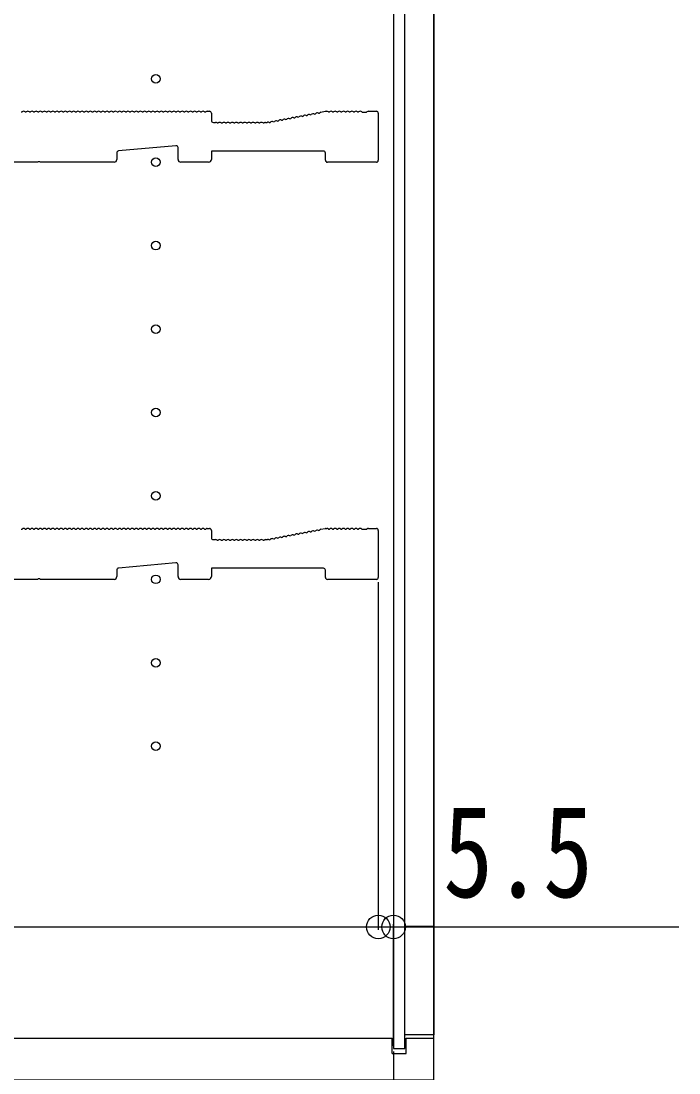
# Model space of a CAD drawing. Units: millimetres, scale not verified. Extents: x -4205 to 4205, y -2970 to 2970.
# Drawn here: x -1638.4 to -1401.9, y -1972.5 to -1594.2 of the extents above; entities that cross this region are included whole.
import ezdxf
from ezdxf.enums import TextEntityAlignment as Align

# ---------------------------------------------------------------- set-up
doc = ezdxf.new("R2010")
doc.units = ezdxf.units.MM
doc.header["$LTSCALE"] = 20
for name, color, linetype in [('0-2_YKK_11', 7, 'Continuous'), ('0-3_YKK_12', 2, 'Continuous'), ('0-5_YKK_D', 6, 'Continuous')]:
    doc.layers.add(name, color=color, linetype=linetype)
doc.styles.add('ＭＳ ゴシック', font='')
doc.styles.get('ＭＳ ゴシック').set_extended_font_data('MS Gothic')

msp = doc.modelspace()

# ---------------------------------------------------------------- linework, layer by layer
at = {"layer": '0-2_YKK_11'}
for p, q in [((-1638.42, -1626.9), (-1638.04, -1626.9)), ((-1636.92, -1626.9), (-1636.54, -1626.9)), ((-1635.42, -1626.9), (-1635.04, -1626.9)), ((-1633.92, -1626.9), (-1633.54, -1626.9)), ((-1632.42, -1626.9), (-1632.04, -1626.9)), ((-1630.92, -1626.9), (-1630.54, -1626.9)), ((-1629.42, -1626.9), (-1629.04, -1626.9)), ((-1627.92, -1626.9), (-1627.54, -1626.9)), ((-1626.42, -1626.9), (-1626.04, -1626.9)), ((-1624.92, -1626.9), (-1624.54, -1626.9)), ((-1623.42, -1626.9), (-1623.04, -1626.9)), ((-1621.92, -1626.9), (-1621.54, -1626.9)), ((-1620.42, -1626.9), (-1620.04, -1626.9)), ((-1618.92, -1626.9), (-1618.54, -1626.9)), ((-1617.42, -1626.9), (-1617.04, -1626.9)), ((-1615.92, -1626.9), (-1615.54, -1626.9)), ((-1614.42, -1626.9), (-1614.04, -1626.9)), ((-1612.92, -1626.9), (-1612.54, -1626.9)), ((-1611.42, -1626.9), (-1611.04, -1626.9)), ((-1609.92, -1626.9), (-1609.54, -1626.9)), ((-1608.42, -1626.9), (-1608.04, -1626.9)), ((-1606.92, -1626.9), (-1606.54, -1626.9)), ((-1605.42, -1626.9), (-1605.04, -1626.9)), ((-1603.92, -1626.9), (-1603.54, -1626.9)), ((-1602.42, -1626.9), (-1602.04, -1626.9)), ((-1600.92, -1626.9), (-1600.54, -1626.9)), ((-1599.42, -1626.9), (-1599.04, -1626.9)), ((-1597.92, -1626.9), (-1597.54, -1626.9)), ((-1596.42, -1626.9), (-1596.04, -1626.9)), ((-1594.92, -1626.9), (-1594.54, -1626.9)), ((-1593.42, -1626.9), (-1593.04, -1626.9)), ((-1591.92, -1626.9), (-1591.54, -1626.9)), ((-1590.42, -1626.9), (-1590.04, -1626.9)), ((-1588.92, -1626.9), (-1588.54, -1626.9)), ((-1587.42, -1626.9), (-1587.04, -1626.9)), ((-1585.92, -1626.9), (-1585.54, -1626.9)), ((-1584.42, -1626.9), (-1584.04, -1626.9)), ((-1582.92, -1626.9), (-1582.54, -1626.9)), ((-1581.42, -1626.9), (-1581.04, -1626.9)), ((-1579.92, -1626.9), (-1579.54, -1626.9)), ((-1578.42, -1626.9), (-1578.04, -1626.9)), ((-1576.92, -1626.9), (-1576.54, -1626.9)), ((-1575.42, -1626.9), (-1575.04, -1626.9)), ((-1573.92, -1626.9), (-1573.54, -1626.9)), ((-1572.42, -1626.9), (-1572.04, -1626.9)), ((-1571.48, -1626.7), (-1570.68, -1626.7)), ((-1569.98, -1627.4), (-1569.98, -1630)), ((-1546.24, -1630.19), (-1545.87, -1630.12)), ((-1544.77, -1629.91), (-1544.39, -1629.84)), ((-1543.29, -1629.63), (-1542.92, -1629.56)), ((-1541.82, -1629.35), (-1541.44, -1629.28)), ((-1540.35, -1629.07), (-1539.97, -1629)), ((-1538.87, -1628.79), (-1538.5, -1628.72)), ((-1537.4, -1628.51), (-1537.02, -1628.44)), ((-1535.93, -1628.23), (-1535.55, -1628.16)), ((-1534.45, -1627.95), (-1534.08, -1627.88)), ((-1532.98, -1627.67), (-1532.6, -1627.59)), ((-1531.5, -1627.39), (-1531.13, -1627.31)), ((-1530.62, -1627.01), (-1529.05, -1626.71)), ((-1528.91, -1626.7), (-1528.48, -1626.7)), ((-1527.92, -1626.9), (-1527.54, -1626.9)), ((-1526.42, -1626.9), (-1526.04, -1626.9)), ((-1524.92, -1626.9), (-1524.54, -1626.9)), ((-1523.42, -1626.9), (-1523.04, -1626.9)), ((-1521.92, -1626.9), (-1521.54, -1626.9)), ((-1520.42, -1626.9), (-1520.04, -1626.9)), ((-1518.92, -1626.9), (-1518.54, -1626.9)), ((-1517.42, -1626.9), (-1517.04, -1626.9)), ((-1513.48, -1626.7), (-1510.68, -1626.7)), ((-1509.98, -1627.4), (-1509.98, -1644.3)), ((-1569.28, -1630.7), (-1568.48, -1630.7)), ((-1567.92, -1630.9), (-1567.54, -1630.9)), ((-1566.42, -1630.9), (-1566.04, -1630.9)), ((-1564.92, -1630.9), (-1564.54, -1630.9)), ((-1563.42, -1630.9), (-1563.04, -1630.9)), ((-1561.92, -1630.9), (-1561.54, -1630.9)), ((-1560.42, -1630.9), (-1560.04, -1630.9)), ((-1558.92, -1630.9), (-1558.54, -1630.9)), ((-1557.42, -1630.9), (-1557.04, -1630.9)), ((-1555.92, -1630.9), (-1555.54, -1630.9)), ((-1554.42, -1630.9), (-1554.04, -1630.9)), ((-1552.92, -1630.9), (-1552.54, -1630.9)), ((-1551.42, -1630.9), (-1551.04, -1630.9)), ((-1550.48, -1630.7), (-1550.05, -1630.7)), ((-1549.92, -1630.69), (-1549.77, -1630.66)), ((-1549.19, -1630.75), (-1548.81, -1630.68)), ((-1547.71, -1630.47), (-1547.34, -1630.4)), ((-1603.98, -1641.64), (-1603.98, -1644)), ((-1582.74, -1639.07), (-1603.34, -1640.94)), ((-1581.98, -1644), (-1581.98, -1639.77)), ((-1570.98, -1645), (-1580.98, -1645)), ((-1528.98, -1644.3), (-1528.98, -1641.7)), ((-1510.68, -1645), (-1528.28, -1645)), ((-1638.42, -1776.9), (-1638.04, -1776.9)), ((-1636.92, -1776.9), (-1636.54, -1776.9)), ((-1635.42, -1776.9), (-1635.04, -1776.9)), ((-1633.92, -1776.9), (-1633.54, -1776.9)), ((-1632.42, -1776.9), (-1632.04, -1776.9)), ((-1630.92, -1776.9), (-1630.54, -1776.9)), ((-1629.42, -1776.9), (-1629.04, -1776.9)), ((-1627.92, -1776.9), (-1627.54, -1776.9)), ((-1626.42, -1776.9), (-1626.04, -1776.9)), ((-1624.92, -1776.9), (-1624.54, -1776.9)), ((-1623.42, -1776.9), (-1623.04, -1776.9)), ((-1621.92, -1776.9), (-1621.54, -1776.9)), ((-1620.42, -1776.9), (-1620.04, -1776.9)), ((-1618.92, -1776.9), (-1618.54, -1776.9)), ((-1617.42, -1776.9), (-1617.04, -1776.9)), ((-1615.92, -1776.9), (-1615.54, -1776.9)), ((-1614.42, -1776.9), (-1614.04, -1776.9)), ((-1612.92, -1776.9), (-1612.54, -1776.9)), ((-1611.42, -1776.9), (-1611.04, -1776.9)), ((-1609.92, -1776.9), (-1609.54, -1776.9)), ((-1608.42, -1776.9), (-1608.04, -1776.9)), ((-1606.92, -1776.9), (-1606.54, -1776.9)), ((-1605.42, -1776.9), (-1605.04, -1776.9)), ((-1603.92, -1776.9), (-1603.54, -1776.9)), ((-1602.42, -1776.9), (-1602.04, -1776.9)), ((-1600.92, -1776.9), (-1600.54, -1776.9)), ((-1599.42, -1776.9), (-1599.04, -1776.9)), ((-1597.92, -1776.9), (-1597.54, -1776.9)), ((-1596.42, -1776.9), (-1596.04, -1776.9)), ((-1594.92, -1776.9), (-1594.54, -1776.9)), ((-1593.42, -1776.9), (-1593.04, -1776.9)), ((-1591.92, -1776.9), (-1591.54, -1776.9)), ((-1590.42, -1776.9), (-1590.04, -1776.9)), ((-1588.92, -1776.9), (-1588.54, -1776.9)), ((-1587.42, -1776.9), (-1587.04, -1776.9)), ((-1585.92, -1776.9), (-1585.54, -1776.9)), ((-1584.42, -1776.9), (-1584.04, -1776.9)), ((-1582.92, -1776.9), (-1582.54, -1776.9)), ((-1581.42, -1776.9), (-1581.04, -1776.9)), ((-1579.92, -1776.9), (-1579.54, -1776.9)), ((-1578.42, -1776.9), (-1578.04, -1776.9)), ((-1576.92, -1776.9), (-1576.54, -1776.9)), ((-1575.42, -1776.9), (-1575.04, -1776.9)), ((-1573.92, -1776.9), (-1573.54, -1776.9)), ((-1572.42, -1776.9), (-1572.04, -1776.9)), ((-1571.48, -1776.7), (-1570.68, -1776.7)), ((-1569.98, -1777.4), (-1569.98, -1780)), ((-1532.98, -1777.67), (-1532.6, -1777.59)), ((-1531.5, -1777.39), (-1531.13, -1777.31)), ((-1530.62, -1777.01), (-1529.05, -1776.71)), ((-1528.91, -1776.7), (-1528.48, -1776.7)), ((-1527.92, -1776.9), (-1527.54, -1776.9)), ((-1526.42, -1776.9), (-1526.04, -1776.9)), ((-1524.92, -1776.9), (-1524.54, -1776.9)), ((-1523.42, -1776.9), (-1523.04, -1776.9)), ((-1521.92, -1776.9), (-1521.54, -1776.9)), ((-1520.42, -1776.9), (-1520.04, -1776.9)), ((-1518.92, -1776.9), (-1518.54, -1776.9)), ((-1517.42, -1776.9), (-1517.04, -1776.9)), ((-1513.48, -1776.7), (-1510.68, -1776.7)), ((-1509.98, -1777.4), (-1509.98, -1794.3)), ((-1569.28, -1780.7), (-1568.48, -1780.7)), ((-1567.92, -1780.9), (-1567.54, -1780.9)), ((-1566.42, -1780.9), (-1566.04, -1780.9)), ((-1564.92, -1780.9), (-1564.54, -1780.9)), ((-1563.42, -1780.9), (-1563.04, -1780.9)), ((-1561.92, -1780.9), (-1561.54, -1780.9)), ((-1560.42, -1780.9), (-1560.04, -1780.9)), ((-1558.92, -1780.9), (-1558.54, -1780.9)), ((-1557.42, -1780.9), (-1557.04, -1780.9)), ((-1555.92, -1780.9), (-1555.54, -1780.9)), ((-1554.42, -1780.9), (-1554.04, -1780.9)), ((-1552.92, -1780.9), (-1552.54, -1780.9)), ((-1551.42, -1780.9), (-1551.04, -1780.9)), ((-1550.48, -1780.7), (-1550.05, -1780.7)), ((-1549.92, -1780.69), (-1549.77, -1780.66)), ((-1549.19, -1780.75), (-1548.81, -1780.68)), ((-1547.71, -1780.47), (-1547.34, -1780.4)), ((-1546.24, -1780.19), (-1545.87, -1780.12)), ((-1544.77, -1779.91), (-1544.39, -1779.84)), ((-1543.29, -1779.63), (-1542.92, -1779.56)), ((-1541.82, -1779.35), (-1541.44, -1779.28)), ((-1540.35, -1779.07), (-1539.97, -1779)), ((-1538.87, -1778.79), (-1538.5, -1778.72)), ((-1537.4, -1778.51), (-1537.02, -1778.44)), ((-1535.93, -1778.23), (-1535.55, -1778.16)), ((-1534.45, -1777.95), (-1534.08, -1777.88)), ((-1582.74, -1789.07), (-1603.34, -1790.94)), ((-1603.98, -1791.64), (-1603.98, -1794)), ((-1581.98, -1794), (-1581.98, -1789.77)), ((-1528.98, -1794.3), (-1528.98, -1791.7)), ((-1570.98, -1795), (-1580.98, -1795)), ((-1510.68, -1795), (-1528.28, -1795))]:
    msp.add_line(p, q, dxfattribs=at)
for points in [[(-1515.92, -1626.9), (-1515.73, -1626.97), (-1514.23, -1626.97), (-1514.04, -1626.9)], [(-1529.68, -1641), (-1569.98, -1641), (-1569.98, -1644)], [(-1604.98, -1645), (-1631.41, -1645), (-1631.65, -1644.87), (-1632.31, -1644.87), (-1632.55, -1645), (-1659.41, -1645), (-1659.65, -1644.87), (-1660.31, -1644.87), (-1660.55, -1645), (-1687.41, -1645), (-1687.65, -1644.87), (-1688.31, -1644.87), (-1688.55, -1645), (-1728.78, -1645)], [(-1515.92, -1776.9), (-1515.73, -1776.97), (-1514.23, -1776.97), (-1514.04, -1776.9)], [(-1529.68, -1791), (-1569.98, -1791), (-1569.98, -1794)], [(-1604.98, -1795), (-1631.41, -1795), (-1631.65, -1794.87), (-1632.31, -1794.87), (-1632.55, -1795), (-1659.41, -1795), (-1659.65, -1794.87), (-1660.31, -1794.87), (-1660.55, -1795), (-1687.41, -1795), (-1687.65, -1794.87), (-1688.31, -1794.87), (-1688.55, -1795), (-1728.78, -1795)]]:
    msp.add_lwpolyline(points, dxfattribs=at)
for centre, radius, start, end in [((-1637.48, -1627.58), 0.88, 50.536, 129.464), ((-1635.98, -1627.58), 0.88, 50.536, 129.464), ((-1634.48, -1627.58), 0.88, 50.536, 129.464), ((-1632.98, -1627.58), 0.88, 50.536, 129.464), ((-1631.48, -1627.58), 0.88, 50.536, 129.464), ((-1629.98, -1627.58), 0.88, 50.536, 129.464), ((-1628.48, -1627.58), 0.88, 50.536, 129.464), ((-1626.98, -1627.58), 0.88, 50.536, 129.464), ((-1625.48, -1627.58), 0.88, 50.536, 129.464), ((-1623.98, -1627.58), 0.88, 50.536, 129.464), ((-1622.48, -1627.58), 0.88, 50.536, 129.464), ((-1620.98, -1627.58), 0.88, 50.536, 129.464), ((-1619.48, -1627.58), 0.88, 50.536, 129.464), ((-1617.98, -1627.58), 0.88, 50.536, 129.464), ((-1616.48, -1627.58), 0.88, 50.536, 129.464), ((-1614.98, -1627.58), 0.88, 50.536, 129.464), ((-1613.48, -1627.58), 0.88, 50.536, 129.464), ((-1611.98, -1627.58), 0.88, 50.536, 129.464), ((-1610.48, -1627.58), 0.88, 50.536, 129.464), ((-1608.98, -1627.58), 0.88, 50.536, 129.464), ((-1607.48, -1627.58), 0.88, 50.536, 129.464), ((-1605.98, -1627.58), 0.88, 50.536, 129.464), ((-1604.48, -1627.58), 0.88, 50.536, 129.464), ((-1602.98, -1627.58), 0.88, 50.536, 129.464), ((-1601.48, -1627.58), 0.88, 50.536, 129.464), ((-1599.98, -1627.58), 0.88, 50.536, 129.464), ((-1598.48, -1627.58), 0.88, 50.536, 129.464), ((-1596.98, -1627.58), 0.88, 50.536, 129.464), ((-1595.48, -1627.58), 0.88, 50.536, 129.464), ((-1593.98, -1627.58), 0.88, 50.536, 129.464), ((-1592.48, -1627.58), 0.88, 50.536, 129.464), ((-1590.98, -1627.58), 0.88, 50.536, 129.464), ((-1589.48, -1627.58), 0.88, 50.536, 129.464), ((-1587.98, -1627.58), 0.88, 50.536, 129.464), ((-1586.48, -1627.58), 0.88, 50.536, 129.464), ((-1584.98, -1627.58), 0.88, 50.536, 129.464), ((-1583.48, -1627.58), 0.88, 50.536, 129.464), ((-1581.98, -1627.58), 0.88, 50.536, 129.464), ((-1580.48, -1627.58), 0.88, 50.536, 129.464), ((-1578.98, -1627.58), 0.88, 50.536, 129.464), ((-1577.48, -1627.58), 0.88, 50.536, 129.464), ((-1575.98, -1627.58), 0.88, 50.536, 129.464), ((-1574.48, -1627.58), 0.88, 50.536, 129.464), ((-1572.98, -1627.58), 0.88, 50.536, 129.464), ((-1571.48, -1627.58), 0.88, 90, 129.464), ((-1570.68, -1627.4), 0.7, 0, 90), ((-1569.28, -1630), 0.7, 180, 270), ((-1546.66, -1630.96), 0.88, 61.3203, 140.2483), ((-1545.19, -1630.68), 0.88, 61.3203, 140.2483), ((-1543.71, -1630.4), 0.88, 61.3203, 140.2483), ((-1542.24, -1630.12), 0.88, 61.3203, 140.2483), ((-1540.77, -1629.84), 0.88, 61.3203, 140.2483), ((-1539.29, -1629.56), 0.88, 61.3203, 140.2483), ((-1537.82, -1629.28), 0.88, 61.3203, 140.2483), ((-1536.35, -1629), 0.88, 61.3203, 140.2483), ((-1534.87, -1628.72), 0.88, 61.3203, 140.2483), ((-1533.4, -1628.44), 0.88, 61.3203, 140.2483), ((-1531.93, -1628.16), 0.88, 61.3203, 140.2483), ((-1530.45, -1627.88), 0.88, 100.7843, 140.2483), ((-1528.91, -1627.4), 0.7, 90, 100.7843), ((-1528.48, -1627.58), 0.88, 50.536, 90), ((-1526.98, -1627.58), 0.88, 50.536, 129.464), ((-1525.48, -1627.58), 0.88, 50.536, 129.464), ((-1523.98, -1627.58), 0.88, 50.536, 129.464), ((-1522.48, -1627.58), 0.88, 50.536, 129.464), ((-1520.98, -1627.58), 0.88, 50.536, 129.464), ((-1519.48, -1627.58), 0.88, 50.536, 129.464), ((-1517.98, -1627.58), 0.88, 50.536, 129.464), ((-1516.48, -1627.58), 0.88, 50.4605, 129.464), ((-1513.48, -1627.58), 0.88, 90, 129.5394), ((-1510.68, -1627.4), 0.7, 0, 90), ((-1568.48, -1631.58), 0.88, 50.536, 90), ((-1566.98, -1631.58), 0.88, 50.536, 129.464), ((-1565.48, -1631.58), 0.88, 50.536, 129.464), ((-1563.98, -1631.58), 0.88, 50.536, 129.464), ((-1562.48, -1631.58), 0.88, 50.536, 129.464), ((-1560.98, -1631.58), 0.88, 50.536, 129.464), ((-1559.48, -1631.58), 0.88, 50.536, 129.464), ((-1557.98, -1631.58), 0.88, 50.536, 129.464), ((-1556.48, -1631.58), 0.88, 50.536, 129.464), ((-1554.98, -1631.58), 0.88, 50.536, 129.464), ((-1553.48, -1631.58), 0.88, 50.536, 129.464), ((-1551.98, -1631.58), 0.88, 50.536, 129.464), ((-1550.48, -1631.58), 0.88, 90, 129.464), ((-1550.05, -1630), 0.7, 270, 280.7843), ((-1549.61, -1631.53), 0.88, 61.3203, 100.7843), ((-1548.14, -1631.24), 0.88, 61.3203, 140.2483), ((-1603.28, -1641.64), 0.7, 95.1944, 180), ((-1582.68, -1639.77), 0.7, 0, 95.1944), ((-1529.68, -1641.7), 0.7, 0, 90), ((-1604.98, -1644), 1, 270, 0), ((-1580.98, -1644), 1, 180, 270), ((-1570.98, -1644), 1, 270, 0), ((-1528.28, -1644.3), 0.7, 180, 270), ((-1510.68, -1644.3), 0.7, 270, 0), ((-1637.48, -1777.58), 0.88, 50.536, 129.464), ((-1635.98, -1777.58), 0.88, 50.536, 129.464), ((-1634.48, -1777.58), 0.88, 50.536, 129.464), ((-1632.98, -1777.58), 0.88, 50.536, 129.464), ((-1631.48, -1777.58), 0.88, 50.536, 129.464), ((-1629.98, -1777.58), 0.88, 50.536, 129.464), ((-1628.48, -1777.58), 0.88, 50.536, 129.464), ((-1626.98, -1777.58), 0.88, 50.536, 129.464), ((-1625.48, -1777.58), 0.88, 50.536, 129.464), ((-1623.98, -1777.58), 0.88, 50.536, 129.464), ((-1622.48, -1777.58), 0.88, 50.536, 129.464), ((-1620.98, -1777.58), 0.88, 50.536, 129.464), ((-1619.48, -1777.58), 0.88, 50.536, 129.464), ((-1617.98, -1777.58), 0.88, 50.536, 129.464), ((-1616.48, -1777.58), 0.88, 50.536, 129.464), ((-1614.98, -1777.58), 0.88, 50.536, 129.464), ((-1613.48, -1777.58), 0.88, 50.536, 129.464), ((-1611.98, -1777.58), 0.88, 50.536, 129.464), ((-1610.48, -1777.58), 0.88, 50.536, 129.464), ((-1608.98, -1777.58), 0.88, 50.536, 129.464), ((-1607.48, -1777.58), 0.88, 50.536, 129.464), ((-1605.98, -1777.58), 0.88, 50.536, 129.464), ((-1604.48, -1777.58), 0.88, 50.536, 129.464), ((-1602.98, -1777.58), 0.88, 50.536, 129.464), ((-1601.48, -1777.58), 0.88, 50.536, 129.464), ((-1599.98, -1777.58), 0.88, 50.536, 129.464), ((-1598.48, -1777.58), 0.88, 50.536, 129.464), ((-1596.98, -1777.58), 0.88, 50.536, 129.464), ((-1595.48, -1777.58), 0.88, 50.536, 129.464), ((-1593.98, -1777.58), 0.88, 50.536, 129.464), ((-1592.48, -1777.58), 0.88, 50.536, 129.464), ((-1590.98, -1777.58), 0.88, 50.536, 129.464), ((-1589.48, -1777.58), 0.88, 50.536, 129.464), ((-1587.98, -1777.58), 0.88, 50.536, 129.464), ((-1586.48, -1777.58), 0.88, 50.536, 129.464), ((-1584.98, -1777.58), 0.88, 50.536, 129.464), ((-1583.48, -1777.58), 0.88, 50.536, 129.464), ((-1581.98, -1777.58), 0.88, 50.536, 129.464), ((-1580.48, -1777.58), 0.88, 50.536, 129.464), ((-1578.98, -1777.58), 0.88, 50.536, 129.464), ((-1577.48, -1777.58), 0.88, 50.536, 129.464), ((-1575.98, -1777.58), 0.88, 50.536, 129.464), ((-1574.48, -1777.58), 0.88, 50.536, 129.464), ((-1572.98, -1777.58), 0.88, 50.536, 129.464), ((-1571.48, -1777.58), 0.88, 90, 129.464), ((-1570.68, -1777.4), 0.7, 0, 90), ((-1533.4, -1778.44), 0.88, 61.3203, 140.2483), ((-1531.93, -1778.16), 0.88, 61.3203, 140.2483), ((-1530.45, -1777.88), 0.88, 100.7843, 140.2483), ((-1528.91, -1777.4), 0.7, 90, 100.7843), ((-1528.48, -1777.58), 0.88, 50.536, 90), ((-1526.98, -1777.58), 0.88, 50.536, 129.464), ((-1525.48, -1777.58), 0.88, 50.536, 129.464), ((-1523.98, -1777.58), 0.88, 50.536, 129.464), ((-1522.48, -1777.58), 0.88, 50.536, 129.464), ((-1520.98, -1777.58), 0.88, 50.536, 129.464), ((-1519.48, -1777.58), 0.88, 50.536, 129.464), ((-1517.98, -1777.58), 0.88, 50.536, 129.464), ((-1516.48, -1777.58), 0.88, 50.4605, 129.464), ((-1513.48, -1777.58), 0.88, 90, 129.5394), ((-1510.68, -1777.4), 0.7, 0, 90), ((-1569.28, -1780), 0.7, 180, 270), ((-1568.48, -1781.58), 0.88, 50.536, 90), ((-1566.98, -1781.58), 0.88, 50.536, 129.464), ((-1565.48, -1781.58), 0.88, 50.536, 129.464), ((-1563.98, -1781.58), 0.88, 50.536, 129.464), ((-1562.48, -1781.58), 0.88, 50.536, 129.464), ((-1560.98, -1781.58), 0.88, 50.536, 129.464), ((-1559.48, -1781.58), 0.88, 50.536, 129.464), ((-1557.98, -1781.58), 0.88, 50.536, 129.464), ((-1556.48, -1781.58), 0.88, 50.536, 129.464), ((-1554.98, -1781.58), 0.88, 50.536, 129.464), ((-1553.48, -1781.58), 0.88, 50.536, 129.464), ((-1551.98, -1781.58), 0.88, 50.536, 129.464), ((-1550.48, -1781.58), 0.88, 90, 129.464), ((-1550.05, -1780), 0.7, 270, 280.7843), ((-1549.61, -1781.53), 0.88, 61.3203, 100.7843), ((-1548.14, -1781.24), 0.88, 61.3203, 140.2483), ((-1546.66, -1780.96), 0.88, 61.3203, 140.2483), ((-1545.19, -1780.68), 0.88, 61.3203, 140.2483), ((-1543.71, -1780.4), 0.88, 61.3203, 140.2483), ((-1542.24, -1780.12), 0.88, 61.3203, 140.2483), ((-1540.77, -1779.84), 0.88, 61.3203, 140.2483), ((-1539.29, -1779.56), 0.88, 61.3203, 140.2483), ((-1537.82, -1779.28), 0.88, 61.3203, 140.2483), ((-1536.35, -1779), 0.88, 61.3203, 140.2483), ((-1534.87, -1778.72), 0.88, 61.3203, 140.2483), ((-1582.68, -1789.77), 0.7, 0, 95.1944), ((-1603.28, -1791.64), 0.7, 95.1944, 180), ((-1529.68, -1791.7), 0.7, 0, 90), ((-1604.98, -1794), 1, 270, 0), ((-1580.98, -1794), 1, 180, 270), ((-1570.98, -1794), 1, 270, 0), ((-1528.28, -1794.3), 0.7, 180, 270), ((-1510.68, -1794.3), 0.7, 270, 0)]:
    msp.add_arc(centre, radius, start, end, dxfattribs=at)
at = {"layer": '0-3_YKK_12'}
for p, q in [((-1489.98, -1250.25), (-1489.98, -1919.75)), ((-1869.98, -1960), (-1504.98, -1960)), ((-1504.98, -1965.5), (-1504.98, -1960)), ((-1499.98, -1965.5), (-1499.98, -1960)), ((-1499.98, -1960), (-1489.98, -1960)), ((-1504.98, -1965.5), (-1499.98, -1965.5))]:
    msp.add_line(p, q, dxfattribs=at)
for points in [[(-1869.98, -1975), (-1489.98, -1975), (-1489.98, -1195), (-1869.98, -1195)], [(-1504.48, -1963.75), (-1500.48, -1963.75), (-1500.48, -1206.25), (-1504.48, -1206.25)], [(-1500.48, -1919.75), (-1489.98, -1919.75), (-1489.98, -1958.75), (-1500.48, -1958.75)]]:
    msp.add_lwpolyline(points, close=True, dxfattribs=at)
for centre in [(-1589.98, -1615), (-1589.98, -1645), (-1589.98, -1675), (-1589.98, -1705), (-1589.98, -1735), (-1589.98, -1765), (-1589.98, -1795), (-1589.98, -1825), (-1589.98, -1855)]:
    msp.add_circle(centre, 1.55, dxfattribs=at)
at = {"layer": '0-5_YKK_D'}
for p, q in [((-1509.98, -1796), (-1509.98, -1921)), ((-1509.98, -1796), (-1509.98, -1921)), ((-1789.98, -1920), (-1509.98, -1920)), ((-1504.48, -1962.75), (-1504.48, -1919)), ((-1504.48, -1964.75), (-1504.48, -2101)), ((-1504.48, -1964.75), (-1504.48, -2101))]:
    msp.add_line(p, q, dxfattribs=at)
msp.add_lwpolyline([(-1509.98, -1920), (-1504.48, -1920), (-1401.88, -1920)], dxfattribs=at)
for centre in [(-1509.98, -1920), (-1509.98, -1920), (-1504.48, -1920)]:
    msp.add_circle(centre, 4.25, dxfattribs=at)

# ---------------------------------------------------------------- texts
at = {"layer": '0-5_YKK_D', "style": 'ＭＳ ゴシック', "width": 0.8}
msp.add_text('5.5', height=32.99, dxfattribs=at).set_placement((-1486.68, -1919.2), align=Align.BOTTOM_LEFT)

doc.saveas('drawing.dxf')
